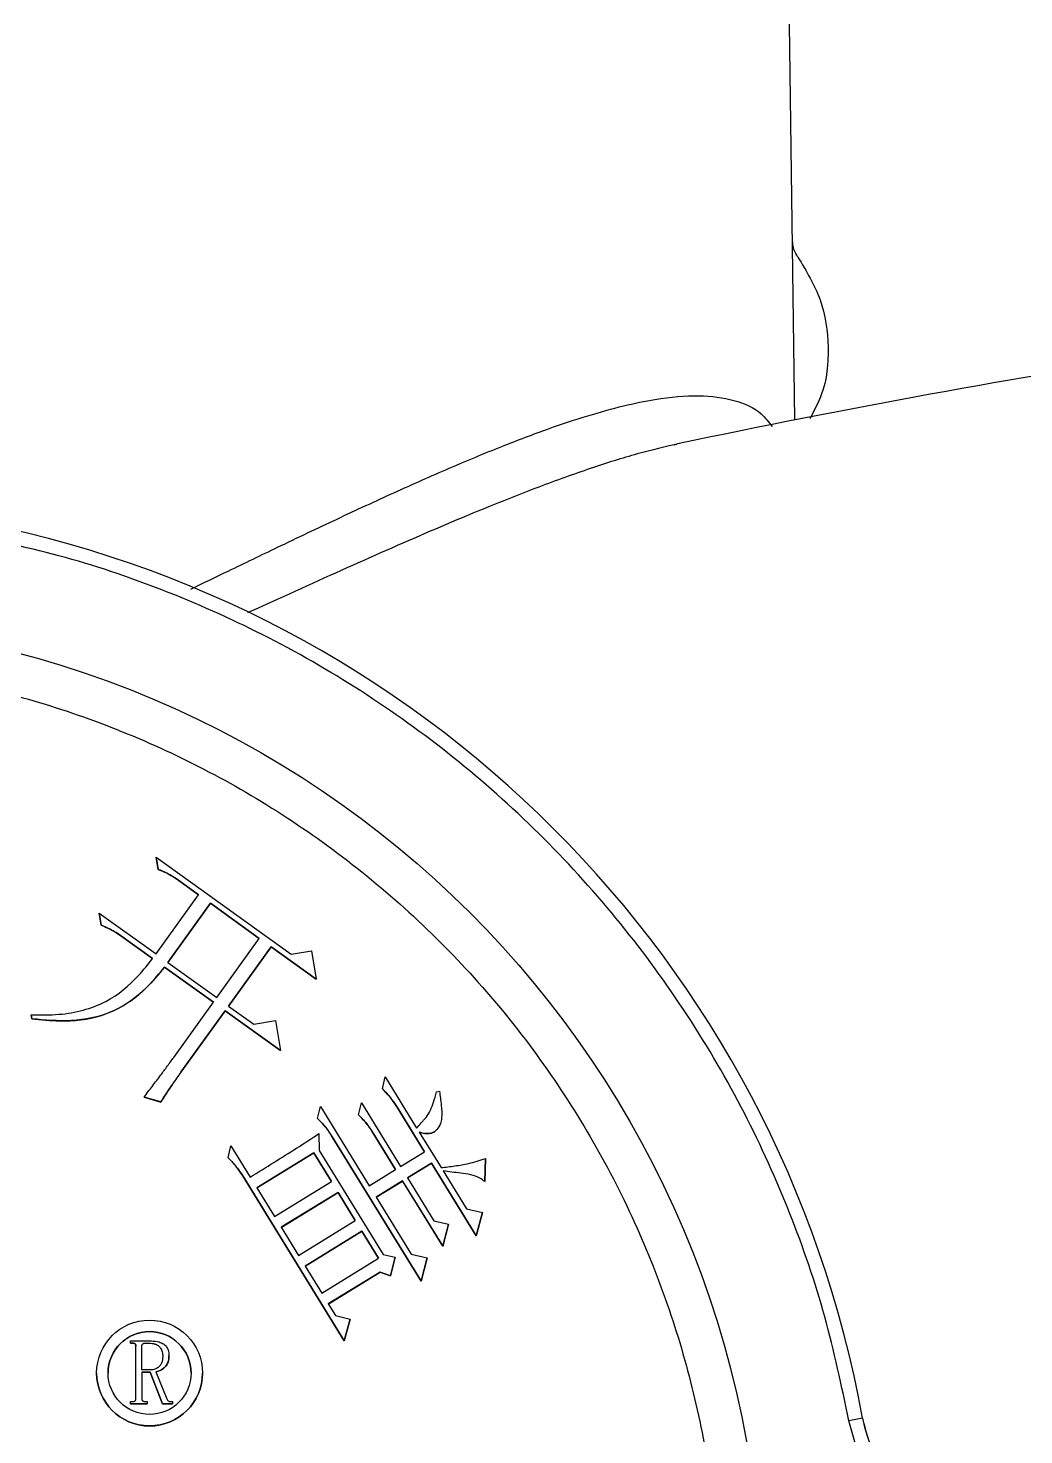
# Model space of a CAD drawing. Header units: millimetres. Extents: x 2223 to 4172, y 741 to 2119.
# Drawn here: x 3590.5 to 3661.8, y 1869 to 1969.8 of the extents above; entities that cross this region are included whole.
import ezdxf

# ---------------------------------------------------------------- set-up
doc = ezdxf.new("R2010")
doc.units = ezdxf.units.MM

msp = doc.modelspace()

# ---------------------------------------------------------------- linework, layer by layer
at = {"color": 7, "linetype": 'Continuous', "lineweight": 25}
for p, q in [((3645.434, 1941.697), (3645.063, 1970.062)), ((3636.782, 1939.926), (3636.98, 1939.961)), ((3599.818, 1909.49), (3599.674, 1910.363)), ((3599.674, 1910.363), (3609.337, 1903.42)), ((3599.674, 1910.363), (3599.674, 1910.361)), ((3599.674, 1910.361), (3599.818, 1909.488)), ((3599.818, 1909.49), (3599.818, 1909.488)), ((3602.71, 1907.669), (3601.297, 1908.683)), ((3601.297, 1908.683), (3601.297, 1908.681)), ((3601.297, 1908.681), (3602.709, 1907.667)), ((3599.664, 1903.431), (3602.71, 1907.669)), ((3603.557, 1907.06), (3600.511, 1902.822)), ((3600.512, 1902.821), (3603.557, 1907.058)), ((3607.061, 1904.543), (3603.557, 1907.06)), ((3603.557, 1907.06), (3603.557, 1907.058)), ((3603.557, 1907.058), (3607.06, 1904.541)), ((3595.739, 1905.48), (3595.595, 1906.354)), ((3595.595, 1906.354), (3599.664, 1903.431)), ((3595.595, 1906.354), (3595.595, 1906.351)), ((3595.595, 1906.351), (3595.739, 1905.478)), ((3595.739, 1905.48), (3595.739, 1905.478)), ((3599.42, 1903.092), (3597.216, 1904.674)), ((3597.216, 1904.674), (3597.216, 1904.672)), ((3597.216, 1904.672), (3599.42, 1903.089)), ((3604.015, 1900.305), (3607.061, 1904.543)), ((3607.908, 1903.934), (3604.862, 1899.696)), ((3604.863, 1899.695), (3607.908, 1903.932)), ((3611.129, 1901.617), (3607.908, 1903.934)), ((3607.908, 1903.934), (3607.908, 1903.932)), ((3607.908, 1903.932), (3611.129, 1901.615)), ((3609.337, 1903.42), (3610.795, 1903.657)), ((3610.795, 1903.657), (3611.129, 1901.617)), ((3603.771, 1899.966), (3600.267, 1902.483)), ((3600.267, 1902.483), (3600.267, 1902.481)), ((3600.267, 1902.481), (3603.77, 1899.964)), ((3600.511, 1902.822), (3604.015, 1900.305)), ((3611.129, 1901.617), (3611.129, 1901.615)), ((3600.927, 1896.01), (3603.771, 1899.966)), ((3604.862, 1899.696), (3606.67, 1898.396)), ((3590.754, 1898.779), (3590.705, 1899.072)), ((3590.705, 1899.072), (3590.705, 1899.07)), ((3590.705, 1899.07), (3590.754, 1898.777)), ((3590.754, 1898.779), (3590.754, 1898.777)), ((3604.618, 1899.357), (3601.451, 1894.949)), ((3601.451, 1894.947), (3604.618, 1899.355)), ((3608.574, 1896.514), (3604.618, 1899.357)), ((3604.618, 1899.357), (3604.618, 1899.355)), ((3604.618, 1899.355), (3608.574, 1896.512)), ((3606.67, 1898.396), (3608.224, 1898.651)), ((3608.224, 1898.651), (3608.574, 1896.514)), ((3608.574, 1896.514), (3608.574, 1896.512)), ((3601.451, 1894.949), (3601.451, 1894.947)), ((3615.88, 1893.754), (3616.085, 1894.612)), ((3616.085, 1894.612), (3618.338, 1890.949)), ((3619.761, 1893.533), (3619.974, 1893.584)), ((3600.005, 1892.818), (3598.801, 1893.167)), ((3598.801, 1893.167), (3598.801, 1893.165)), ((3598.801, 1893.165), (3600.005, 1892.815)), ((3600.005, 1892.818), (3600.005, 1892.815)), ((3611.241, 1891.632), (3611.447, 1892.49)), ((3611.447, 1892.49), (3614.935, 1886.819)), ((3614.177, 1891.889), (3614.382, 1892.75)), ((3614.382, 1892.75), (3617.179, 1888.201)), ((3618.893, 1889.254), (3616.93, 1892.444)), ((3616.93, 1892.444), (3616.93, 1892.442)), ((3616.93, 1892.442), (3618.892, 1889.253)), ((3620.131, 1892.004), (3620.131, 1892.006)), ((3611.336, 1890.551), (3611.349, 1889.336)), ((3616.825, 1887.983), (3615.227, 1890.582)), ((3615.227, 1890.582), (3615.227, 1890.58)), ((3615.227, 1890.58), (3616.824, 1887.982)), ((3618.52, 1890.654), (3620.084, 1888.114)), ((3604.825, 1888.825), (3605.03, 1889.683)), ((3605.03, 1889.683), (3606.41, 1887.438)), ((3611.349, 1889.336), (3615.929, 1881.893)), ((3618.651, 1879.984), (3612.292, 1890.323)), ((3612.292, 1890.323), (3612.292, 1890.32)), ((3612.292, 1890.32), (3618.651, 1879.982)), ((3610.959, 1889.177), (3606.882, 1886.67)), ((3606.883, 1886.669), (3610.959, 1889.175)), ((3612.233, 1887.109), (3610.959, 1889.177)), ((3610.959, 1889.177), (3610.959, 1889.175)), ((3610.959, 1889.175), (3612.232, 1887.109)), ((3617.179, 1888.201), (3618.893, 1889.254)), ((3619.401, 1888.427), (3617.688, 1887.374)), ((3617.689, 1887.372), (3619.401, 1888.425)), ((3622.599, 1883.228), (3619.401, 1888.427)), ((3619.401, 1888.427), (3619.401, 1888.425)), ((3619.401, 1888.425), (3622.599, 1883.226)), ((3623.264, 1888.766), (3623.223, 1887.112)), ((3623.223, 1887.11), (3623.264, 1888.764)), ((3623.264, 1888.766), (3623.264, 1888.764)), ((3613.144, 1875.7), (3605.876, 1887.515)), ((3605.876, 1887.515), (3605.876, 1887.513)), ((3605.876, 1887.513), (3613.144, 1875.698)), ((3614.935, 1886.819), (3616.825, 1887.983)), ((3617.688, 1887.374), (3619.578, 1884.302)), ((3620.228, 1887.877), (3621.9, 1885.16)), ((3606.882, 1886.67), (3608.156, 1884.602)), ((3608.156, 1884.602), (3612.233, 1887.109)), ((3612.703, 1886.341), (3608.626, 1883.835)), ((3608.627, 1883.833), (3612.703, 1886.339)), ((3613.941, 1884.333), (3612.703, 1886.341)), ((3612.703, 1886.341), (3612.703, 1886.339)), ((3612.703, 1886.339), (3613.94, 1884.332)), ((3617.334, 1887.156), (3615.443, 1885.992)), ((3615.444, 1885.99), (3617.334, 1887.153)), ((3620.205, 1882.489), (3617.334, 1887.156)), ((3617.334, 1887.156), (3617.334, 1887.153)), ((3617.334, 1887.153), (3620.205, 1882.486)), ((3623.223, 1887.112), (3623.223, 1887.11)), ((3615.443, 1885.992), (3617.953, 1881.916)), ((3609.864, 1881.826), (3613.941, 1884.333)), ((3619.578, 1884.302), (3620.629, 1884.05)), ((3621.9, 1885.16), (3623.046, 1884.888)), ((3623.046, 1884.888), (3622.599, 1883.228)), ((3622.599, 1883.226), (3623.046, 1884.885)), ((3623.046, 1884.888), (3623.046, 1884.885)), ((3608.626, 1883.835), (3609.864, 1881.826)), ((3614.413, 1883.565), (3610.337, 1881.058)), ((3610.338, 1881.056), (3614.413, 1883.563)), ((3615.61, 1881.615), (3614.413, 1883.565)), ((3614.413, 1883.565), (3614.413, 1883.563)), ((3614.413, 1883.563), (3615.609, 1881.615)), ((3620.629, 1884.05), (3620.205, 1882.489)), ((3620.205, 1882.486), (3620.629, 1884.048)), ((3620.629, 1884.05), (3620.629, 1884.048)), ((3620.205, 1882.489), (3620.205, 1882.486)), ((3622.599, 1883.228), (3622.599, 1883.226)), ((3611.534, 1879.108), (3615.61, 1881.615)), ((3615.929, 1881.893), (3616.789, 1881.69)), ((3616.789, 1881.69), (3616.471, 1880.352)), ((3616.471, 1880.35), (3616.789, 1881.688)), ((3616.789, 1881.69), (3616.789, 1881.688)), ((3617.953, 1881.916), (3619.096, 1881.644)), ((3619.096, 1881.644), (3618.651, 1879.984)), ((3618.651, 1879.982), (3619.096, 1881.641)), ((3619.096, 1881.644), (3619.096, 1881.641)), ((3610.337, 1881.058), (3611.534, 1879.108)), ((3615.728, 1880.629), (3612.007, 1878.341)), ((3612.007, 1878.339), (3615.728, 1880.627)), ((3616.471, 1880.352), (3615.728, 1880.629)), ((3615.728, 1880.629), (3615.728, 1880.627)), ((3615.728, 1880.627), (3616.471, 1880.35)), ((3616.471, 1880.352), (3616.471, 1880.35)), ((3618.651, 1879.984), (3618.651, 1879.982)), ((3612.007, 1878.341), (3612.515, 1877.513)), ((3612.515, 1877.513), (3613.566, 1877.264)), ((3613.566, 1877.264), (3613.144, 1875.7)), ((3613.144, 1875.698), (3613.566, 1877.262)), ((3613.566, 1877.264), (3613.566, 1877.262)), ((3597.828, 1875.531), (3597.828, 1875.689)), ((3597.828, 1875.689), (3599.328, 1875.689)), ((3597.985, 1875.531), (3597.828, 1875.531)), ((3597.828, 1875.531), (3597.828, 1875.529)), ((3597.828, 1875.529), (3597.985, 1875.529)), ((3597.985, 1875.531), (3597.985, 1875.529)), ((3598.222, 1871.557), (3598.222, 1875.32)), ((3598.643, 1873.61), (3598.643, 1875.32)), ((3598.88, 1875.531), (3599.17, 1875.531)), ((3598.88, 1875.531), (3598.88, 1875.529)), ((3598.88, 1875.529), (3599.17, 1875.529)), ((3599.17, 1875.531), (3599.17, 1875.529)), ((3613.144, 1875.7), (3613.144, 1875.698)), ((3595.408, 1873.393), (3595.408, 1873.39)), ((3599.222, 1873.61), (3598.643, 1873.61)), ((3599.249, 1873.452), (3598.643, 1873.452)), ((3598.643, 1873.452), (3598.643, 1871.557)), ((3598.643, 1873.45), (3599.249, 1873.45)), ((3600.117, 1871.189), (3599.249, 1873.452)), ((3599.249, 1873.452), (3599.249, 1873.45)), ((3599.249, 1873.45), (3600.117, 1871.187)), ((3599.643, 1873.478), (3600.433, 1871.531)), ((3602.992, 1873.39), (3602.992, 1873.392)), ((3597.828, 1871.189), (3597.828, 1871.347)), ((3597.828, 1871.347), (3597.985, 1871.347)), ((3599.038, 1871.189), (3597.828, 1871.189)), ((3597.828, 1871.189), (3597.828, 1871.187)), ((3597.828, 1871.187), (3599.038, 1871.187)), ((3598.88, 1871.347), (3599.038, 1871.347)), ((3599.038, 1871.347), (3599.038, 1871.189)), ((3599.038, 1871.189), (3599.038, 1871.187)), ((3600.854, 1871.189), (3600.117, 1871.189)), ((3600.117, 1871.189), (3600.117, 1871.187)), ((3600.117, 1871.187), (3600.854, 1871.187)), ((3600.696, 1871.347), (3600.854, 1871.347)), ((3600.854, 1871.347), (3600.854, 1871.189)), ((3600.854, 1871.189), (3600.854, 1871.187))]:
    msp.add_line(p, q, dxfattribs=at)
for centre, radius in [((3571.585, 1855.837), 71.5), ((3599.2, 1873.393), 3.792), ((3599.2, 1873.393), 2.971)]:
    msp.add_circle(centre, radius, dxfattribs=at)
for centre, radius, start, end in [((3772.773, 1297.26), 656.897, 95.489386, 101.924805), ((3571.585, 1855.835), 80, 10.30617, 79.69396), ((3599.2, 1873.39), 2.971, 0.0001, 179.9999), ((3599.2, 1873.39), 3.792, 180.00009, 359.99975), ((3670.791, 1753.238), 118.693, 99.94425, 100.42679), ((3660.133, 1871.937), 10, 190.30615, 249.41337)]:
    msp.add_arc(centre, radius, start, end, dxfattribs=at)
for points, knots in [([(3645.655, 1953.37), (3645.546, 1953.547), (3645.325, 1953.903), (3645.286, 1954.32), (3645.266, 1954.53)], [0, 0, 0, 0, 0.4971187, 1, 1, 1, 1]), ([(3645.655, 1953.37), (3646.257, 1952.377), (3647.461, 1950.391), (3647.963, 1946.916), (3647.669, 1943.921), (3646.811, 1942.35), (3646.507, 1941.795)], [0, 0, 0, 0, 0.2818923, 0.5637846, 0.8456768, 1, 1, 1, 1]), ([(3602.151, 1929.578), (3603.047, 1930.01), (3605.156, 1931.028), (3608.664, 1932.717), (3612.648, 1934.611), (3616.759, 1936.515), (3620.705, 1938.267), (3624.405, 1939.806), (3627.711, 1941.061), (3630.612, 1942.026), (3633.156, 1942.732), (3635.878, 1943.295), (3638.619, 1943.542), (3641.149, 1943.186), (3642.889, 1942.438), (3643.56, 1941.544), (3643.8, 1941.225)], [0, 0, 0, 0, 0.0451429, 0.106195, 0.1818406, 0.2569786, 0.3330669, 0.4089578, 0.4809324, 0.5453703, 0.6077302, 0.6681576, 0.7628826, 0.854957, 0.9482806, 1, 1, 1, 1]), ([(3637.171, 1940.009), (3636.181, 1939.779), (3634.181, 1939.315), (3630.791, 1938.243), (3626.536, 1936.713), (3621.293, 1934.594), (3614.997, 1931.85), (3609.95, 1929.566), (3606.932, 1928.187), (3606.223, 1927.863)], [0, 0, 0, 0, 0.122639, 0.2477412, 0.3757787, 0.5645067, 0.75334, 0.9420073, 1, 1, 1, 1]), ([(3649.311, 1869.971), (3648.784, 1872.467), (3647.722, 1877.504), (3645.183, 1884.881), (3641.914, 1892.123), (3637.851, 1899.102), (3633.04, 1905.705), (3627.547, 1911.799), (3621.453, 1917.292), (3614.85, 1922.103), (3607.871, 1926.166), (3600.629, 1929.435), (3593.252, 1931.974), (3588.215, 1933.036), (3585.719, 1933.563)], [0, 0, 0, 0, 0.0799588, 0.1613715, 0.2441424, 0.3288926, 0.4142166, 0.5, 0.5857784, 0.6711024, 0.7558576, 0.8386237, 0.9200388, 1, 1, 1, 1]), ([(3503.085, 1855.844), (3503.14, 1857.933), (3503.25, 1862.111), (3504.16, 1868.45), (3505.646, 1874.802), (3507.82, 1881.168), (3510.65, 1887.391), (3514.164, 1893.414), (3518.318, 1899.106), (3523.062, 1904.367), (3528.323, 1909.111), (3534.015, 1913.265), (3540.038, 1916.778), (3546.261, 1919.61), (3552.627, 1921.781), (3558.979, 1923.276), (3565.318, 1924.154), (3571.585, 1924.439), (3577.852, 1924.154), (3584.191, 1923.276), (3590.544, 1921.781), (3596.909, 1919.61), (3603.133, 1916.778), (3609.155, 1913.265), (3614.847, 1909.111), (3620.108, 1904.367), (3624.852, 1899.106), (3629.006, 1893.414), (3632.52, 1887.391), (3635.351, 1881.168), (3637.525, 1874.802), (3639.011, 1868.45), (3639.921, 1862.111), (3640.03, 1857.933), (3640.085, 1855.844)], [0, 0, 0, 0, 0.02912361, 0.05824846, 0.08912004, 0.11999406, 0.1519015, 0.18431275, 0.21706879, 0.24999999, 0.2829312, 0.31568724, 0.34809849, 0.38000593, 0.41087751, 0.44175153, 0.47087453, 0.49999999, 0.52912299, 0.55824846, 0.58912004, 0.61999406, 0.6519015, 0.68431275, 0.71706879, 0.74999999, 0.7829312, 0.81568724, 0.84809849, 0.88000593, 0.91087751, 0.94175153, 0.97087515, 1, 1, 1, 1]), ([(3601.297, 1908.683), (3601.16, 1908.778), (3600.886, 1908.968), (3600.397, 1909.25), (3600.03, 1909.402), (3599.818, 1909.49)], [0, 0, 0, 0, 0.2959723, 0.5921499, 1, 1, 1, 1]), ([(3599.818, 1909.488), (3599.972, 1909.425), (3600.282, 1909.301), (3600.78, 1909.035), (3601.108, 1908.811), (3601.297, 1908.681)], [0, 0, 0, 0, 0.2959938, 0.5922002, 1, 1, 1, 1]), ([(3597.216, 1904.674), (3597.079, 1904.769), (3596.805, 1904.959), (3596.316, 1905.24), (3595.951, 1905.392), (3595.739, 1905.48)], [0, 0, 0, 0, 0.2963846, 0.5929775, 1, 1, 1, 1]), ([(3595.739, 1905.478), (3595.894, 1905.415), (3596.203, 1905.29), (3596.7, 1905.025), (3597.027, 1904.801), (3597.216, 1904.672)], [0, 0, 0, 0, 0.29640362, 0.59301786, 1, 1, 1, 1]), ([(3590.705, 1899.072), (3591.374, 1899.059), (3592.626, 1899.034), (3594.442, 1899.345), (3596.486, 1900.104), (3598.142, 1901.49), (3599.092, 1902.681), (3599.42, 1903.092)], [0, 0, 0, 0, 0.1989974, 0.3726503, 0.5456254, 0.8432566, 1, 1, 1, 1]), ([(3600.267, 1902.483), (3599.844, 1901.966), (3598.778, 1900.663), (3596.555, 1899.097), (3593.614, 1898.512), (3591.705, 1898.69), (3590.754, 1898.779)], [0, 0, 0, 0, 0.1857159, 0.4679578, 0.7348593, 1, 1, 1, 1]), ([(3590.754, 1898.777), (3591.417, 1898.71), (3593.086, 1898.54), (3595.319, 1898.768), (3597.197, 1899.6), (3598.786, 1900.706), (3599.693, 1901.792), (3600.267, 1902.481)], [0, 0, 0, 0, 0.185366, 0.4664547, 0.6092257, 0.7523052, 1, 1, 1, 1]), ([(3598.801, 1893.167), (3599.004, 1893.431), (3599.41, 1893.96), (3599.966, 1894.699), (3600.472, 1895.382), (3600.776, 1895.801), (3600.927, 1896.01)], [0, 0, 0, 0, 0.2816241, 0.5632509, 0.7816188, 1, 1, 1, 1]), ([(3601.451, 1894.949), (3601.258, 1894.678), (3600.913, 1894.192), (3600.433, 1893.48), (3600.148, 1893.038), (3600.005, 1892.818)], [0, 0, 0, 0, 0.3881543, 0.694028, 1, 1, 1, 1]), ([(3600.005, 1892.815), (3600.186, 1893.095), (3600.51, 1893.596), (3600.995, 1894.305), (3601.299, 1894.733), (3601.451, 1894.947)], [0, 0, 0, 0, 0.3881545, 0.6940292, 1, 1, 1, 1]), ([(3616.93, 1892.444), (3616.84, 1892.584), (3616.659, 1892.864), (3616.319, 1893.312), (3616.041, 1893.592), (3615.88, 1893.754)], [0, 0, 0, 0, 0.2970338, 0.5942695, 1, 1, 1, 1]), ([(3615.88, 1893.752), (3615.998, 1893.635), (3616.236, 1893.4), (3616.59, 1892.963), (3616.806, 1892.633), (3616.93, 1892.442)], [0, 0, 0, 0, 0.297059, 0.59435, 1, 1, 1, 1]), ([(3619.021, 1891.694), (3619.128, 1891.869), (3619.34, 1892.219), (3619.561, 1892.848), (3619.689, 1893.288), (3619.761, 1893.533)], [0, 0, 0, 0, 0.3080819, 0.6148901, 1, 1, 1, 1]), ([(3619.974, 1893.584), (3620.019, 1893.254), (3620.107, 1892.618), (3620.16, 1891.841), (3620.063, 1891.23), (3619.855, 1890.908), (3619.686, 1890.739), (3619.637, 1890.69)], [0, 0, 0, 0, 0.3287543, 0.6337994, 0.7646363, 0.9315296, 1, 1, 1, 1]), ([(3612.292, 1890.323), (3612.201, 1890.462), (3612.02, 1890.743), (3611.68, 1891.191), (3611.402, 1891.471), (3611.241, 1891.632)], [0, 0, 0, 0, 0.2970338, 0.5942695, 1, 1, 1, 1]), ([(3611.241, 1891.63), (3611.36, 1891.513), (3611.597, 1891.278), (3611.952, 1890.842), (3612.167, 1890.511), (3612.292, 1890.32)], [0, 0, 0, 0, 0.297059, 0.59435, 1, 1, 1, 1]), ([(3615.227, 1890.582), (3615.137, 1890.722), (3614.956, 1891.002), (3614.616, 1891.449), (3614.337, 1891.728), (3614.177, 1891.889)], [0, 0, 0, 0, 0.2973696, 0.5949685, 1, 1, 1, 1]), ([(3614.177, 1891.887), (3614.295, 1891.77), (3614.533, 1891.535), (3614.889, 1891.101), (3615.104, 1890.77), (3615.227, 1890.58)], [0, 0, 0, 0, 0.2973888, 0.5950408, 1, 1, 1, 1]), ([(3618.338, 1890.949), (3618.444, 1891.079), (3618.604, 1891.275), (3618.839, 1891.517), (3618.96, 1891.635), (3619.021, 1891.694)], [0, 0, 0, 0, 0.4983742, 0.7490822, 1, 1, 1, 1]), ([(3606.41, 1887.438), (3606.977, 1887.788), (3608.087, 1888.474), (3609.737, 1889.5), (3610.803, 1890.201), (3611.336, 1890.551)], [0, 0, 0, 0, 0.3431832, 0.6715556, 1, 1, 1, 1]), ([(3619.637, 1890.69), (3619.509, 1890.635), (3619.227, 1890.516), (3618.833, 1890.568), (3618.598, 1890.633), (3618.52, 1890.654)], [0, 0, 0, 0, 0.3603885, 0.7895238, 1, 1, 1, 1]), ([(3618.52, 1890.652), (3618.652, 1890.617), (3618.917, 1890.547), (3619.312, 1890.537), (3619.538, 1890.641), (3619.637, 1890.688)], [0, 0, 0, 0, 0.3565847, 0.7163644, 1, 1, 1, 1]), ([(3605.876, 1887.515), (3605.785, 1887.655), (3605.604, 1887.935), (3605.264, 1888.383), (3604.986, 1888.663), (3604.825, 1888.825)], [0, 0, 0, 0, 0.2970338, 0.5942695, 1, 1, 1, 1]), ([(3604.825, 1888.823), (3604.944, 1888.706), (3605.181, 1888.471), (3605.535, 1888.034), (3605.751, 1887.704), (3605.876, 1887.513)], [0, 0, 0, 0, 0.297059, 0.59435, 1, 1, 1, 1]), ([(3620.084, 1888.114), (3620.415, 1888.152), (3621.078, 1888.229), (3622.15, 1888.407), (3622.866, 1888.638), (3623.264, 1888.766)], [0, 0, 0, 0, 0.3073895, 0.6148574, 1, 1, 1, 1]), ([(3623.223, 1887.112), (3623.109, 1887.197), (3622.613, 1887.572), (3621.532, 1887.706), (3620.646, 1887.822), (3620.228, 1887.877)], [0, 0, 0, 0, 0.1355582, 0.5925172, 1, 1, 1, 1]), ([(3598.222, 1875.32), (3598.221, 1875.351), (3598.218, 1875.4), (3598.188, 1875.462), (3598.149, 1875.499), (3598.08, 1875.528), (3598.024, 1875.53), (3597.985, 1875.531)], [0, 0, 0, 0, 0.2504106, 0.398556, 0.5474402, 0.6862357, 1, 1, 1, 1]), ([(3597.985, 1875.529), (3598.023, 1875.527), (3598.079, 1875.526), (3598.149, 1875.497), (3598.189, 1875.459), (3598.216, 1875.403), (3598.221, 1875.354), (3598.222, 1875.323), (3598.222, 1875.318)], [0, 0, 0, 0, 0.3046765, 0.4550368, 0.6065485, 0.7453901, 0.9603697, 1, 1, 1, 1]), ([(3598.643, 1875.32), (3598.645, 1875.347), (3598.648, 1875.394), (3598.679, 1875.453), (3598.729, 1875.497), (3598.799, 1875.527), (3598.853, 1875.53), (3598.88, 1875.531)], [0, 0, 0, 0, 0.2228941, 0.3848357, 0.547319, 0.7730719, 1, 1, 1, 1]), ([(3598.643, 1875.318), (3598.645, 1875.345), (3598.648, 1875.391), (3598.679, 1875.451), (3598.729, 1875.495), (3598.799, 1875.525), (3598.853, 1875.527), (3598.88, 1875.529)], [0, 0, 0, 0, 0.2228941, 0.3848357, 0.547319, 0.7730719, 1, 1, 1, 1]), ([(3599.17, 1875.531), (3599.312, 1875.523), (3599.538, 1875.511), (3599.823, 1875.374), (3600.009, 1875.175), (3600.127, 1874.9), (3600.138, 1874.692), (3600.143, 1874.583)], [0, 0, 0, 0, 0.2723579, 0.4349177, 0.5983033, 0.7904262, 1, 1, 1, 1]), ([(3599.17, 1875.529), (3599.312, 1875.521), (3599.538, 1875.509), (3599.823, 1875.372), (3600.009, 1875.173), (3600.127, 1874.898), (3600.138, 1874.69), (3600.143, 1874.581)], [0, 0, 0, 0, 0.2723579, 0.4349177, 0.5983033, 0.7904262, 1, 1, 1, 1]), ([(3599.328, 1875.689), (3599.516, 1875.679), (3599.82, 1875.664), (3600.188, 1875.498), (3600.417, 1875.291), (3600.567, 1874.998), (3600.582, 1874.769), (3600.591, 1874.636)], [0, 0, 0, 0, 0.30018461, 0.48444422, 0.63593427, 0.78774483, 1, 1, 1, 1]), ([(3600.143, 1874.583), (3600.132, 1874.413), (3600.116, 1874.154), (3599.921, 1873.865), (3599.702, 1873.706), (3599.46, 1873.62), (3599.293, 1873.613), (3599.222, 1873.61)], [0, 0, 0, 0, 0.3308835, 0.5011791, 0.6709162, 0.8596877, 1, 1, 1, 1]), ([(3600.591, 1874.636), (3600.582, 1874.489), (3600.566, 1874.231), (3600.394, 1873.895), (3600.131, 1873.657), (3599.868, 1873.518), (3599.691, 1873.487), (3599.643, 1873.478)], [0, 0, 0, 0, 0.267946, 0.4692773, 0.6704052, 0.9119953, 1, 1, 1, 1]), ([(3599.643, 1873.476), (3599.787, 1873.515), (3600.058, 1873.589), (3600.359, 1873.849), (3600.549, 1874.182), (3600.587, 1874.453), (3600.59, 1874.614), (3600.591, 1874.634)], [0, 0, 0, 0, 0.2708017, 0.5092108, 0.7050775, 0.9633829, 1, 1, 1, 1]), ([(3597.985, 1871.347), (3598.031, 1871.348), (3598.094, 1871.351), (3598.166, 1871.391), (3598.202, 1871.438), (3598.22, 1871.496), (3598.222, 1871.538), (3598.222, 1871.557)], [0, 0, 0, 0, 0.3640306, 0.510061, 0.6558643, 0.8438409, 1, 1, 1, 1]), ([(3598.643, 1871.557), (3598.645, 1871.532), (3598.648, 1871.487), (3598.677, 1871.427), (3598.725, 1871.383), (3598.795, 1871.353), (3598.85, 1871.349), (3598.88, 1871.347)], [0, 0, 0, 0, 0.2102235, 0.3757588, 0.5425339, 0.746796, 1, 1, 1, 1]), ([(3600.433, 1871.531), (3600.446, 1871.506), (3600.473, 1871.456), (3600.531, 1871.394), (3600.608, 1871.354), (3600.665, 1871.349), (3600.696, 1871.347)], [0, 0, 0, 0, 0.2494577, 0.5009802, 0.7310389, 1, 1, 1, 1]), ([(3656.265, 1861.642), (3655.418, 1862.032), (3653.696, 1862.828), (3651.604, 1864.818), (3650.019, 1867.231), (3649.544, 1869.068), (3649.311, 1869.971)], [0, 0, 0, 0, 0.2457963, 0.5, 0.7542037, 1, 1, 1, 1]), ([(3651.646, 1866.868), (3651.458, 1867.138), (3650.775, 1868.119), (3650.509, 1869.299), (3650.316, 1870.154)], [0, 0, 0, 0, 0.2750286, 1, 1, 1, 1])]:
    msp.add_open_spline(points, degree=3, knots=knots, dxfattribs=at)

doc.saveas('drawing.dxf')
